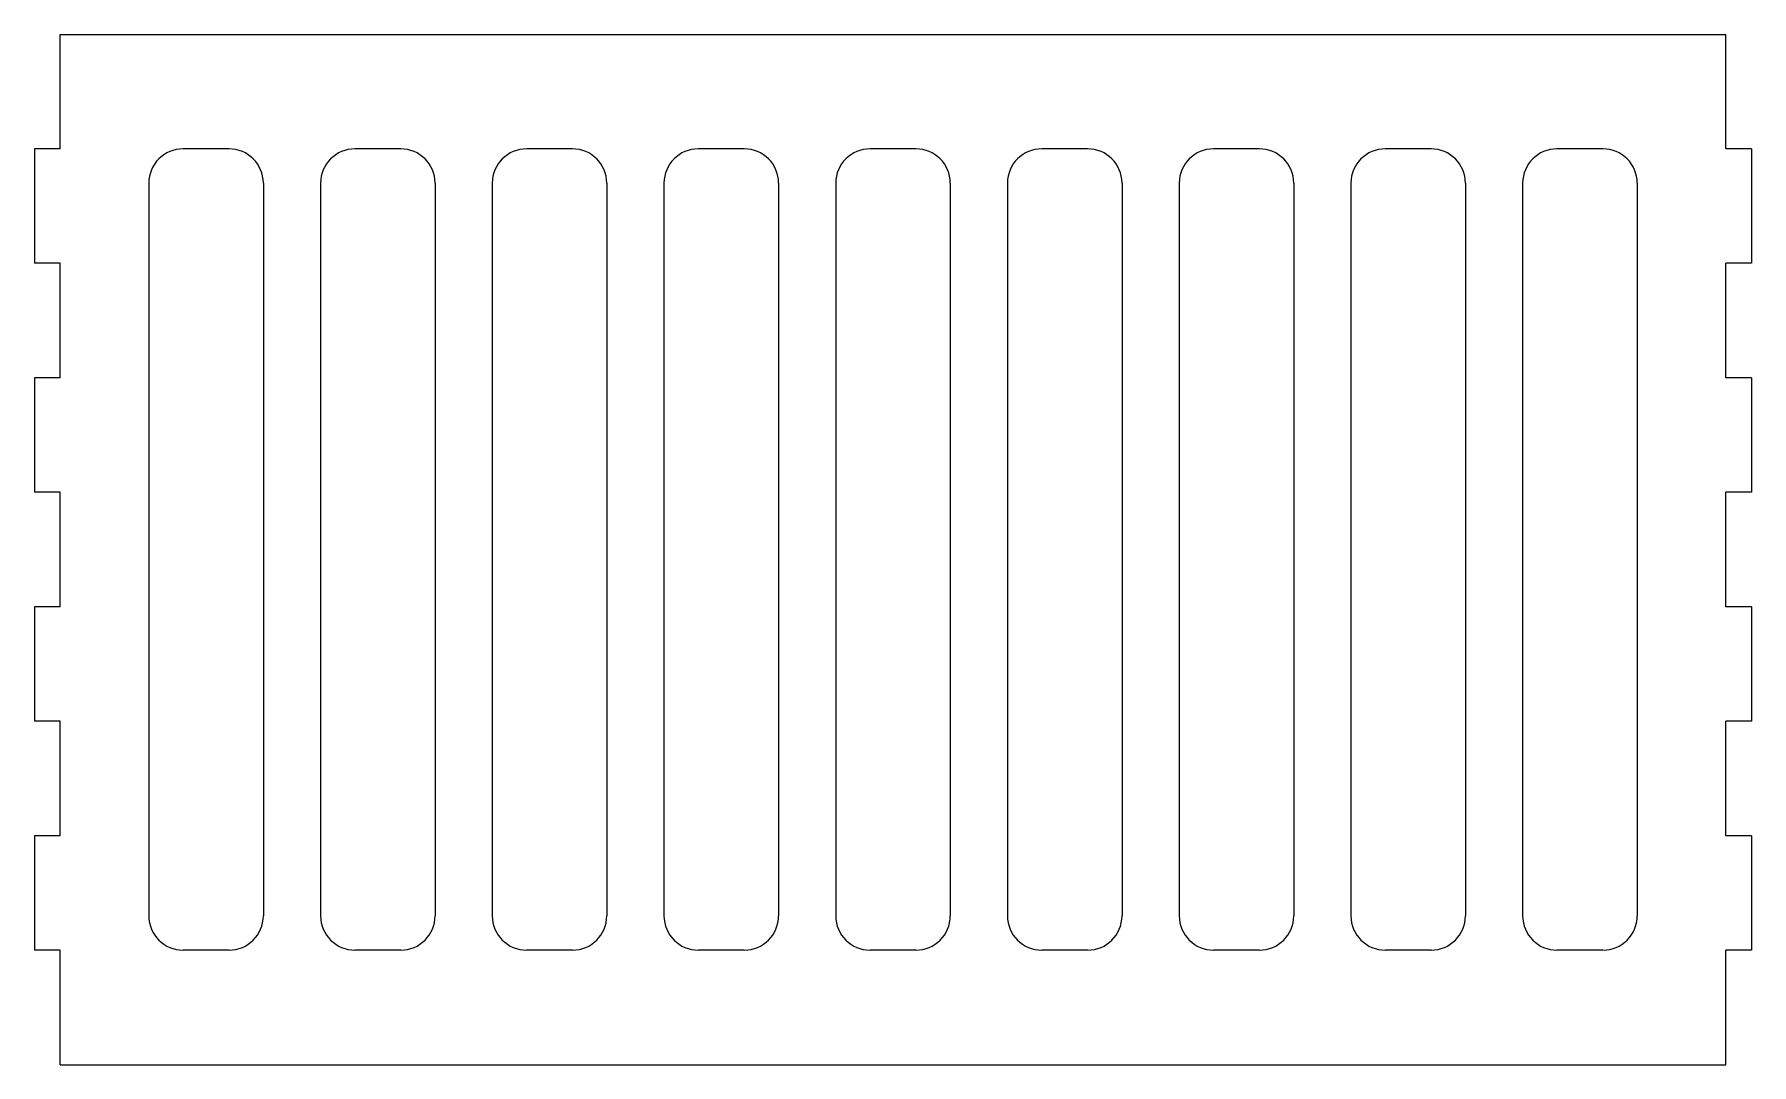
# Model space of a CAD drawing. Extents: x -3 to 197, y 10 to 130.
import ezdxf

# ---------------------------------------------------------------- set-up
doc = ezdxf.new("R2010")
doc.units = 0
doc.header["$MEASUREMENT"] = 0
doc.layers.add('VISIBLE', color=7, linetype='CONTINUOUS')

msp = doc.modelspace()

# ---------------------------------------------------------------- linework, layer by layer
at = {"layer": 'VISIBLE'}
for p, q in [((0, 129.75), (194, 129.75)), ((0, 116.42), (0, 129.75)), ((194, 116.42), (194, 129.75)), ((0, 116.42), (-3, 116.42)), ((-3, 116.42), (-3, 103.09)), ((19.67, 116.42), (14.33, 116.42)), ((39.67, 116.42), (34.33, 116.42)), ((59.67, 116.42), (54.33, 116.42)), ((79.67, 116.42), (74.33, 116.42)), ((99.67, 116.42), (94.33, 116.42)), ((119.67, 116.42), (114.33, 116.42)), ((139.67, 116.42), (134.33, 116.42)), ((159.67, 116.42), (154.33, 116.42)), ((179.67, 116.42), (174.33, 116.42)), ((197, 116.42), (194, 116.42)), ((197, 116.42), (197, 103.09)), ((10.33, 112.42), (10.33, 27.09)), ((23.67, 112.42), (23.67, 27.09)), ((30.33, 112.42), (30.33, 27.09)), ((43.67, 112.42), (43.67, 27.09)), ((50.33, 112.42), (50.33, 27.09)), ((63.67, 112.42), (63.67, 27.09)), ((70.33, 112.42), (70.33, 27.09)), ((83.67, 112.42), (83.67, 27.09)), ((90.33, 112.42), (90.33, 27.09)), ((103.67, 112.42), (103.67, 27.09)), ((110.33, 112.42), (110.33, 27.09)), ((123.67, 112.42), (123.67, 27.09)), ((130.33, 112.42), (130.33, 27.09)), ((143.67, 112.42), (143.67, 27.09)), ((150.33, 112.42), (150.33, 27.09)), ((163.67, 112.42), (163.67, 27.09)), ((170.33, 112.42), (170.33, 27.09)), ((183.67, 112.42), (183.67, 27.09)), ((0, 103.09), (-3, 103.09)), ((0, 89.75), (0, 103.09)), ((194, 89.75), (194, 103.09)), ((197, 103.09), (194, 103.09)), ((0, 89.75), (-3, 89.75)), ((-3, 89.75), (-3, 76.42)), ((197, 89.75), (194, 89.75)), ((197, 89.75), (197, 76.42)), ((0, 76.42), (-3, 76.42)), ((0, 63.09), (0, 76.42)), ((194, 63.09), (194, 76.42)), ((197, 76.42), (194, 76.42)), ((0, 63.09), (-3, 63.09)), ((-3, 63.09), (-3, 49.75)), ((197, 63.09), (194, 63.09)), ((197, 63.09), (197, 49.75)), ((0, 49.75), (-3, 49.75)), ((0, 36.42), (0, 49.75)), ((194, 36.42), (194, 49.75)), ((197, 49.75), (194, 49.75)), ((0, 36.42), (-3, 36.42)), ((-3, 36.42), (-3, 23.09)), ((197, 36.42), (194, 36.42)), ((197, 36.42), (197, 23.09)), ((0, 23.09), (-3, 23.09)), ((0, 9.75), (0, 23.09)), ((19.67, 23.09), (14.33, 23.09)), ((39.67, 23.09), (34.33, 23.09)), ((59.67, 23.09), (54.33, 23.09)), ((79.67, 23.09), (74.33, 23.09)), ((99.67, 23.09), (94.33, 23.09)), ((119.67, 23.09), (114.33, 23.09)), ((139.67, 23.09), (134.33, 23.09)), ((159.67, 23.09), (154.33, 23.09)), ((179.67, 23.09), (174.33, 23.09)), ((194, 9.75), (194, 23.09)), ((197, 23.09), (194, 23.09)), ((0, 9.75), (194, 9.75))]:
    msp.add_line(p, q, dxfattribs=at)
for centre, start, end in [((14.33, 112.42), 90, 180), ((19.67, 112.42), 0, 90), ((34.33, 112.42), 90, 180), ((39.67, 112.42), 0, 90), ((54.33, 112.42), 90, 180), ((59.67, 112.42), 0, 90), ((74.33, 112.42), 90, 180), ((79.67, 112.42), 0, 90), ((94.33, 112.42), 90, 180), ((99.67, 112.42), 0, 90), ((114.33, 112.42), 90, 180), ((119.67, 112.42), 0, 90), ((134.33, 112.42), 90, 180), ((139.67, 112.42), 0, 90), ((154.33, 112.42), 90, 180), ((159.67, 112.42), 0, 90), ((174.33, 112.42), 90, 180), ((179.67, 112.42), 0, 90), ((14.33, 27.09), 180, 270), ((19.67, 27.09), 270, 0), ((34.33, 27.09), 180, 270), ((39.67, 27.09), 270, 0), ((54.33, 27.09), 180, 270), ((59.67, 27.09), 270, 0), ((74.33, 27.09), 180, 270), ((79.67, 27.09), 270, 0), ((94.33, 27.09), 180, 270), ((99.67, 27.09), 270, 0), ((114.33, 27.09), 180, 270), ((119.67, 27.09), 270, 0), ((134.33, 27.09), 180, 270), ((139.67, 27.09), 270, 0), ((154.33, 27.09), 180, 270), ((159.67, 27.09), 270, 0), ((174.33, 27.09), 180, 270), ((179.67, 27.09), 270, 0)]:
    msp.add_arc(centre, 4, start, end, dxfattribs=at)

doc.saveas('drawing.dxf')
